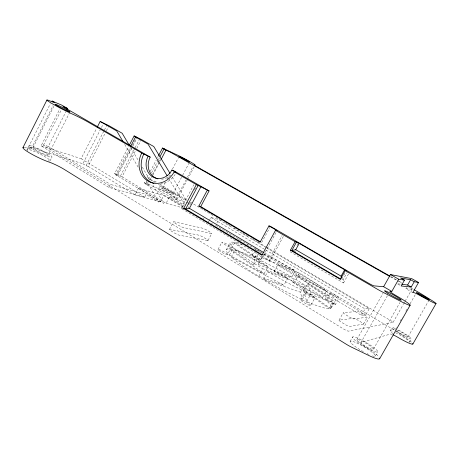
<?xml version="1.0" encoding="UTF-8"?>
<svg xmlns="http://www.w3.org/2000/svg" width="459" height="459" viewBox="0 0 459 459"><rect width="100%" height="100%" fill="white"/><g stroke="black" fill="none" stroke-linecap="round" stroke-linejoin="round"><path stroke-width="0.34" stroke-dasharray="2.29 1.72" d="M264.12 254.028A60.049 7.275 28.9 0 1 294.907 270.408L295.321 270.649L291.792 277.058L258.159 264.482L261.859 257.7L262.009 255.732M258.159 264.482L258.704 259.559L260.62 256.042M242.168 244.59A60.049 7.275 28.9 0 0 234.79 242.432L231.141 249.18L253.597 265.233L257.401 258.251L257.929 254.062M253.597 265.233L254.756 257.746L257 253.626M26.989 149.617L28.894 145.842M28.51 147.012L50.324 103.774M31.086 149.072L53.049 105.593M32.956 147.672L54.632 104.767M146.123 180.645L158.814 202.103L146.123 194.45L144.7 197.169L108.961 187.41L41.132 145.801L59.796 108.926M43.49 145.061L61.345 109.81M266.019 246.867L390.431 320.416A3.735 0.39 29.8 0 1 393.03 322.413L348.473 331.134A5.038 0.734 30 0 1 343.114 328.73L44.816 146.134A4.286 0.493 26.4 0 1 44.437 145.176L48.315 146.438L65.964 111.64M48.023 155.165A8.417 1.038 26.2 0 0 37.254 148.819A8.417 1.038 26.2 0 0 36.169 150.294A8.417 1.038 26.2 0 0 48.023 155.165L69.659 112.558M50.094 160.782L51.987 157.058M41.132 145.801L81.1 158.653L96.602 128.411M24.264 147.339A17.276 2.226 26.1 0 1 27.075 148.01L30.271 148.991A3.506 0.442 26 0 0 30.059 148.2L29.531 147.878A3.465 0.43 26.1 0 1 29.319 147.092L82.855 163.754L100.171 130.017M101.479 127.47L103.763 123.012M82.855 163.754L86.057 165.705L104.084 130.626M104.411 129.989L107.033 124.882M86.057 165.705L88.117 166.336L105.082 133.334M106.385 130.798L108.674 126.351M131.664 148.4L117.624 175.453L114.595 173.628L128.595 146.622M108.961 187.41L110.51 184.426L146.123 194.45M182.791 206.963L163.714 195.574L160.449 201.771L115.846 174.908L129.943 147.723M114.595 173.628L117.252 174.454L131.073 147.809M132.387 145.273L136.34 137.66M132.972 145.882L137.218 137.706M117.252 174.454L120.269 176.273L134.791 148.309M135.118 147.672L139.41 139.41M120.269 176.273L122.008 176.807L135.485 150.868M136.799 148.337L141.074 140.115M88.117 166.336L135.026 194.851L138.498 188.207L163.714 195.574M148.159 182.676L147.167 184.581L144.304 182.871L145.296 180.972M146.955 177.805L148.607 174.638M150.265 171.471L156.232 160.071M157.557 157.54L158.217 156.272M183.382 206.63L145.641 184.111L146.949 181.609M148.257 179.102L149.898 175.975M151.533 172.848L158.085 160.334M158.412 159.709L159.393 157.833M149.491 180.14L150.822 177.604M152.48 174.431L159.124 161.746M159.457 161.109L160.455 159.204M155.36 182.55L150.489 179.664L152.457 175.9M152.79 175.275L160.673 160.214M158.257 189.297L159.692 186.566M162.469 188.018L165.206 182.82M167.185 179.056L169.164 175.292M172.464 169.021L179.085 156.433M122.008 176.807L166.083 203.303L169.302 197.204L188.006 202.671M172.974 193.549A5.938 0.579 27.7 0 0 165.343 188.97A5.938 0.579 27.7 0 0 164.838 189.842A5.938 0.579 27.7 0 0 172.974 193.549L181.655 177.111M182.648 175.229L188.942 163.306M174.259 197.766A9.06 0.924 27.7 0 0 163.025 190.887A9.06 0.924 27.7 0 0 161.534 191.908A9.06 0.924 27.7 0 0 174.259 197.766L175.699 195.041A9.065 0.884 27.7 0 0 164.448 188.184A9.065 0.884 27.7 0 0 162.985 189.142A9.065 0.884 27.7 0 0 175.699 195.041M175.728 199.315L185.832 180.209M177.054 199.172L187.197 179.98M187.461 177.128L193.004 166.64M187.53 179.36L194.134 166.869M169.451 229.494L173.508 221.84M283.352 236.46L269.749 261.355L181.276 208.397L193.813 184.748M194.559 189.802L195.54 187.949M187.943 208.598L190.376 204.025M208.007 222.776L208.96 220.997M209.275 220.406L210.859 217.446L218.736 219.534L266.249 247.642M216.877 222.994L218.736 219.534M208.002 240.522L211.76 233.516M218.019 249.449L221.909 242.226M226.27 249.908L230.028 242.943M229.414 248.967L233.08 242.174L267.976 266.633L264.063 273.799L229.362 255.124A59.991 7.929 29 0 1 229.242 248.95L264.063 273.799M227.457 254.579A5.376 0.74 28.3 0 0 220.75 250.212A5.376 0.74 28.3 0 0 219.993 251.262A5.376 0.74 28.3 0 0 227.457 254.579L231.359 247.355A5.382 0.677 28.3 0 0 224.617 243.035A5.382 0.677 28.3 0 0 223.912 243.993A5.382 0.677 28.3 0 0 231.359 247.355M229.362 255.124L233.247 247.935A60.049 7.275 28.9 0 1 232.914 242.145L233.08 242.174M231.25 256.914L235.163 249.679L287.845 278.039L283.88 285.24L258.796 276.324A59.991 7.929 29 0 1 231.439 257.097L283.88 285.24M252.192 255.072L254.722 250.425M255.038 249.845L255.669 248.686M261.659 242.559L269.794 227.601M260.557 259.61L262.456 256.128M275.979 232.627L263.489 255.537L263.483 254.297M258.796 276.324L262.898 268.813L287.845 278.039M269.749 261.355L269.697 258.245L282.119 235.501M263.592 279.204L267.706 271.682L304.363 285.171L306.394 292.102L302.257 299.566A59.991 7.929 29 0 1 264.074 279.491L263.592 279.204L300.45 292.24L302.257 299.566M274.155 271.401L277.81 264.74L299.498 273.099A60.049 7.275 28.9 0 1 326.114 290.696L326.349 290.88L322.66 297.512L274.155 271.401L295.957 279.52A59.991 7.929 29 0 1 322.425 297.323L322.66 297.512M296.927 245.565L297.914 243.769M292.63 282.015L325.006 299.446A59.991 7.929 29 0 1 330.606 308.431L292.63 282.015L296.319 275.32L328.724 292.773A60.049 7.275 28.9 0 1 334.542 301.385L296.319 275.32M295.957 279.52L299.498 273.099M300.45 292.24L304.363 285.171M303.669 290.662L307.461 283.805L333.372 301.557L329.401 308.66A59.991 7.929 29 0 1 307.1 301.718L306.664 301.523L303.669 290.662L329.401 308.66M300.811 299.825L304.983 292.291M306.664 301.523L310.789 294.081L307.461 283.805M310.663 305.499A5.692 0.815 29.4 0 0 303.847 300.771A5.692 0.815 29.4 0 0 302.688 301.729A5.692 0.815 29.4 0 0 310.663 305.499L314.857 297.948A5.697 0.746 29.3 0 0 307.995 293.284A5.697 0.746 29.3 0 0 306.893 294.139A5.697 0.746 29.3 0 0 314.857 297.948M325.006 299.446L328.724 292.773M326.567 299.658L330.262 293.026M341.806 278.848L345.604 272.038M290.134 251.733L343.498 282.979L343.143 279.651L347.251 272.29M343.498 282.979L348.851 273.403M330.503 308.448L334.439 301.402M331.289 307.909L335.196 300.92M335.299 304.644A5.032 0.625 29.5 0 0 329.109 300.49A5.032 0.625 29.5 0 0 328.38 301.328A5.032 0.625 29.5 0 0 335.299 304.644L339.012 298.006A5.038 0.574 29.4 0 0 332.792 293.898A5.038 0.574 29.4 0 0 332.104 294.655A5.038 0.574 29.4 0 0 339.012 298.006M339.046 320.187L343.252 312.694M361.44 315.31L365.054 308.901L369.306 308.603L365.789 314.834L361.44 315.31L261.814 255.732M350.108 341.456L352.621 336.992M363.499 324.06L367.389 317.169M356.855 339.603L383.07 293.203M387.43 295.728L360.935 342.552M412.802 292.607L405.922 288.694L406.599 287.506M373.385 349.213L399.846 302.63M393.088 322.361L403.329 304.346M403.685 303.72L404.746 301.856M405.102 301.23L411.941 289.204L410.243 288.057M375.353 355.995L377.768 351.755M390.259 330.847L392.078 327.651M395.36 329.614L397.115 326.538M400.265 321.007L402.365 317.318M405.871 311.168L406.921 309.326M410.094 303.755L415.389 294.454M408.022 336.843L429.257 299.716M409.457 342.116L411.298 338.897M411.941 289.204L405.922 288.694M181.276 208.397L184.415 207.841M397.942 283.823L401.39 284.253M135.026 194.851L160.449 201.771M166.083 203.303L182.923 207.887M188.672 202.867L190.68 203.452M115.846 174.908L117.624 175.453M145.641 184.111L147.167 184.581M144.304 182.871C149.072 183.371 152.549 186.922 157.058 188.029A12.186 1.239 27.7 0 1 171.092 194.777A12.186 1.239 27.7 0 1 176.313 199.24A9.404 0.97 27.8 0 0 179.962 202.499L184.271 205.064M150.489 179.664L153.117 180.525A3.184 0.298 27.6 0 1 157.001 182.418M261.859 257.7L295.321 270.649M310.789 294.081L311.225 294.282A60.049 7.275 28.9 0 0 333.372 301.557M254.756 257.746L254.361 257.562A59.991 7.929 29 0 0 231.141 249.18M233.247 247.935L267.976 266.633M277.81 264.74L326.349 290.88M390.97 276.668L398.452 280.902M399.072 281.258L401.568 282.669M410.914 287.959L413.404 289.371M390.471 276.84L401.688 283.197M397.81 284.058L400.615 285.647M293.972 250.947L295.814 252.025M341.915 278.934L343.143 279.651M160.076 184.243L187.18 200.262M190.261 202.08L213.664 215.919M216.126 217.377L221.668 220.653M224.749 222.472L231.525 226.476M233.987 227.934L238.915 230.848M242.61 233.029L248.153 236.31M252.467 238.858L257.396 241.767M258.01 242.134L265.4 246.5M266.868 248.009L369.306 308.603M158.407 184.352L186.417 200.933M210.859 217.446L265.136 249.639M265.755 250L365.054 308.901M291.792 277.058L291.379 276.811A59.991 7.929 29 0 0 258.704 259.559M264.35 252.737L395.549 330.841M169.302 197.204L183.887 205.902M215.638 225.306L263.024 253.557M263.638 253.925L365.789 314.834M202.832 218.346L204.06 219.075M211.421 223.47L212.649 224.204M238.416 239.575L239.638 240.309M246.999 244.699L248.227 245.433M255.588 249.822L256.816 250.557M263.564 254.584L269.697 258.245M267.706 271.682L268.188 271.969A60.049 7.275 28.9 0 0 306.394 292.102M138.498 188.207L163.834 203.457L152.503 184.369M81.1 158.653L144.7 197.169M48.315 146.438L110.51 184.426M234.79 242.432L257.401 258.251M235.163 249.679L235.358 249.851A60.049 7.275 28.9 0 0 262.898 268.813M172.28 177.094L186.343 200.325M187.823 202.775L189.67 205.827M168.608 178.23L184.776 205.03M130.574 147.419L138.251 160.352M142.267 167.128L150.311 180.674M124.722 144.47L138.142 167.156M261.131 252.221A4.762 0.534 28.6 0 1 260.414 251.859M259.679 251.469A4.762 0.534 28.6 0 1 255.852 248.99M363.356 351.663A14.59 2.266 30.4 0 1 350.355 341.135A14.59 2.266 30.4 0 1 368.198 349.437A14.59 2.266 30.4 0 1 372.438 355.891M368.623 354.359A14.59 2.266 30.4 0 1 367.12 353.642M392.474 334.548A7.906 0.941 30.2 0 0 390.557 334.032L361.13 342.408A9.714 1.452 30.4 0 0 367.12 347.819A19.622 3.052 30.4 0 1 379.237 357.257M27.833 150.718A12.846 1.658 26.1 0 1 39.485 153.788A12.846 1.658 26.1 0 1 48.413 160.868M396.507 331.421A7.482 0.849 30.1 0 1 399.003 333.073L408.9 340.194A14.981 1.733 30.2 0 1 411.975 342.655M395.532 332.655A11.136 1.291 30.2 0 1 405.928 338.759A11.136 1.291 30.2 0 1 409.221 342.173M393.231 333.756A11.136 1.291 30.2 0 1 393.512 331.714M170.685 175.097A15.497 13.638 -70.5 0 1 161.654 179.217M175.126 174.42A21.154 18.595 -70.5 0 1 160.765 183.916M398.452 330.061A11.142 1.234 30.1 0 1 411.27 338.908A11.142 1.234 30.1 0 1 396.037 331.186M394.224 329.901A11.142 1.234 30.1 0 1 396.278 328.988M397.282 330.055A7.298 0.809 30.1 0 1 406.462 335.345A7.298 0.809 30.1 0 1 405.584 336.195A7.298 0.809 30.1 0 1 396.501 330.819M363.413 324.117L349.557 326.458A4.418 0.62 29.9 0 1 344.858 324.335L341.875 322.522A4.406 0.614 29.9 0 1 339.167 320.135L353.809 318.334A4.051 0.516 29.9 0 1 358.043 320.279L360.774 321.92A4.062 0.516 29.9 0 1 363.413 324.117M367.309 317.221L353.791 318.93A4.424 0.568 29.8 0 1 349.104 316.785L346.109 314.977A4.412 0.562 29.8 0 1 343.361 312.648L357.67 311.466A4.056 0.47 29.7 0 1 361.899 313.434L364.641 315.069A4.068 0.476 29.8 0 1 367.309 317.221M207.64 240.533L179.423 235.232A4.383 0.631 27.7 0 1 174.087 232.77L171.379 231.101A4.378 0.631 27.7 0 1 169.991 229.414L198.839 235.174A3.999 0.534 28 0 1 203.601 237.401L206.108 238.927A4.005 0.534 28.1 0 1 207.64 240.533M211.41 233.516L183.502 227.561A4.389 0.579 27.8 0 1 178.178 225.071L175.458 223.413A4.383 0.579 27.7 0 1 174.036 221.783L202.574 228.192A4.005 0.488 28.1 0 1 207.33 230.441L209.843 231.956A4.011 0.488 28.1 0 1 211.41 233.516M253.557 256.329A4.756 0.579 28.6 0 0 260.465 259.674A4.756 0.579 28.6 0 0 255.101 256.036A4.756 0.579 28.6 0 0 253.557 256.329M357.022 341.789A14.596 2.175 30.4 0 0 377.591 351.978A14.596 2.175 30.4 0 0 360.785 339.637A14.596 2.175 30.4 0 0 357.022 341.789M359.558 342.494A9.564 1.423 30.4 0 0 373.213 349.374A9.564 1.423 30.4 0 0 362.57 341.416A9.564 1.423 30.4 0 0 359.558 342.494M33.146 149.267A12.852 1.589 26.2 0 0 51.844 157.213A12.852 1.589 26.2 0 0 36.336 147.792A12.852 1.589 26.2 0 0 33.146 149.267"/><path stroke-width="0.69" d="M22.996 147.528L46.933 100.022M66.928 109.747L67.571 108.479L61.724 105.111L51.947 100.969L54.483 102.747L50.679 101.215A17.39 1.067 27.3 0 0 51.672 103.378A17.39 1.067 27.3 0 0 72.958 114.331A13.535 0.861 27.4 0 1 88.461 122.272L141.739 153.054L150.179 157.121A15.497 13.638 -70.5 0 0 157.953 178.872M97.251 127.149L100.16 121.474L108.995 125.72L122.169 133.253L129.478 145.572M129.243 145.365L134.126 135.944L141.406 139.484L153.776 146.524L170.059 173.427M130.597 146.461L135.514 136.983L137.218 137.706L134.126 135.944M158.55 155.641L162.526 148.039L174.971 153.937A12.244 0.591 28.1 0 1 188.884 161.057A12.244 0.591 28.1 0 1 194.484 164.873A9.45 0.465 28.1 0 0 198.431 167.615L389.725 275.962M160.048 156.576L163.978 149.072L165.435 149.691L162.526 148.039M161.333 158.963L165.934 150.179L170.427 152.204L389.846 276.49M198.839 206.051L260.087 242.214L268.951 225.908L275.779 229.85L261.905 255.267L183.657 208.495L196.332 184.598L209.069 190.915L200.715 206.596L198.839 206.051L207.238 190.273M198.236 185.281L185.631 209.029L183.657 208.495M262.267 254.802L185.631 209.029L189.429 208.352L200.962 186.647M290.444 250.195L295.114 241.681L299.216 243.379L346.298 270.799L345.185 270.615L340.314 279.347L290.444 250.195L291.867 250.499L340.848 279.112M296.508 242.042L291.867 250.499L295.734 249.713L341.106 276.134L341.318 278.137M295.734 249.713L299.216 243.379M341.106 276.134L344.72 269.657M268.951 225.908L270.471 226.356L368.669 283.26A5.072 0.384 29.2 0 0 373.965 285.859L383.621 286.714L390.483 274.568L411.654 278.602L418.568 282.48L412.802 292.607L414.098 292.676A7.952 0.453 29.3 0 1 421.603 296.422A15.067 0.832 29.2 0 0 434.937 303.296A15.067 0.832 29.2 0 0 431.684 300.387L421.322 293.944A7.528 0.407 29.2 0 0 417.765 291.844L414.029 289.727M345.185 270.615L377.206 289.118A10.299 0.786 29.3 0 0 382.674 292.108L400.265 301.127A19.771 1.469 29.4 0 0 410.065 304.885A19.771 1.469 29.4 0 0 396.565 295.894A9.782 0.7 29.4 0 1 390.035 291.316L391.808 291.419L398.71 279.221L404.465 280.162L401.172 285.968L411.201 287.059L414.207 281.763L418.568 282.48M402.078 284.339L407.598 285.022L410.598 279.738L414.207 281.763M379.702 358.657L410.168 305.183M412.859 344.009L436.05 303.554M410.598 279.738L400.529 277.947L404.465 280.162M141.739 153.054A21.28 18.676 -70.5 0 0 148.159 181.179A21.28 18.676 -70.5 0 0 174.208 171.815L176.216 172.561L171.884 170.059A15.589 13.701 -70.5 0 1 152.778 176.922A15.589 13.701 -70.5 0 1 148.068 156.301M171.884 170.059L173.886 170.805L209.069 190.915M67.571 108.479L62.958 106.631L150.179 157.121M390.483 274.568L398.71 279.221M407.598 285.022L411.201 287.059M163.978 149.072L165.934 150.179M135.514 136.983L148.033 144.115L167.139 175.791M100.16 121.474L116.747 130.981L122.909 141.401M383.621 286.714L391.808 291.419M174.208 171.815L196.332 184.598M295.114 241.681L275.492 230.343L276.995 230.768L275.779 229.85M200.715 206.596L260.425 241.83M189.429 208.352L263.466 252.439M379.748 358.301A19.622 3.052 30.4 0 1 369.265 355.708L351.577 347.17A10.218 1.635 30.3 0 1 346.166 344.175L64.346 169.457A13.449 1.796 26.3 0 0 48.746 161.952A17.276 2.226 26.1 0 1 30.007 153.174A17.276 2.226 26.1 0 1 23.656 147.305M412.716 343.493A14.981 1.733 30.2 0 1 398.165 337.491A7.906 0.941 30.2 0 0 393.265 334.892M153.851 183.388A21.154 18.595 -70.5 0 1 143.891 153.891M58.362 106.425A8.469 0.522 27.3 0 0 69.975 111.933A8.469 0.522 27.3 0 0 59.039 105.759A8.469 0.522 27.3 0 0 58.362 106.425M181.58 158.051A5.961 0.287 28.1 0 0 189.607 162.05A5.961 0.287 28.1 0 0 181.844 157.626A5.961 0.287 28.1 0 0 181.58 158.051M418.981 294.368A7.338 0.402 29.2 0 0 429.211 299.761A7.338 0.402 29.2 0 0 420.369 294.351A7.338 0.402 29.2 0 0 418.981 294.368M387.511 293.072A9.628 0.717 29.4 0 0 401.149 300.197A9.628 0.717 29.4 0 0 389.943 293.037A9.628 0.717 29.4 0 0 387.511 293.072"/></g></svg>
